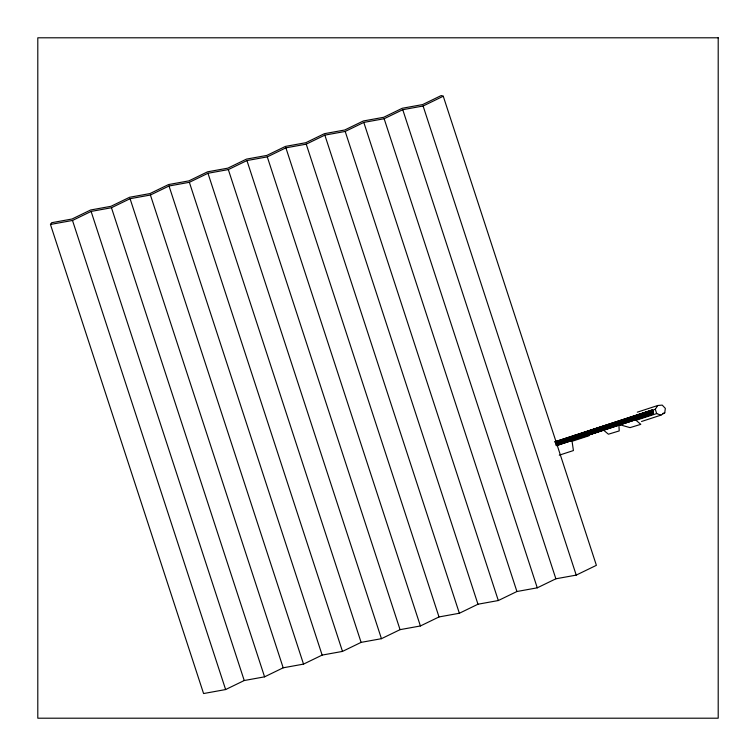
<?xml version="1.0" encoding="UTF-8"?>
<svg xmlns="http://www.w3.org/2000/svg" width="756" height="756" viewBox="0 0 756 756"><rect width="100%" height="100%" fill="white"/><g stroke="black" fill="none" stroke-linecap="round" stroke-linejoin="round"><path stroke-width="1.13" d="M617.973 425.222C617.406 426.507 615.611 420.308 617.076 422.179M641.532 421.489L660.895 415.157L664.751 412.852L665.337 408.372L662.218 405.103L657.748 405.509L637.299 412.181M555.008 442.052L655.282 409.27L657.748 405.509M50.454 224.447L51.682 222.699L72.037 219.013L90.644 209.988L110.99 206.303L129.597 197.269L149.943 193.583L168.55 184.559L188.905 180.873L207.513 171.839L227.858 168.153L246.465 159.119L266.811 155.434L285.418 146.409L305.774 142.723L324.381 133.689L344.727 130.004L363.334 120.979L383.679 117.293L402.286 108.259L422.642 104.574L441.249 95.539L443.262 96.229L596.389 565.327L576.233 575.108L555.877 578.794L537.27 587.828L516.924 591.513L498.317 600.538L477.972 604.224L459.365 613.258L439.009 616.943L420.402 625.968L400.056 629.653L381.449 638.688L361.103 642.373L342.496 651.407L322.141 655.093L303.534 664.118L283.188 667.803L264.581 676.837L244.235 680.523L225.628 689.548L203.581 693.545L50.454 224.447L72.5 220.459L91.107 211.425L111.463 207.739L130.07 198.705L150.416 195.02L169.023 185.995L189.369 182.309L207.976 173.275L228.331 169.59L246.938 160.565L267.284 156.879L285.891 147.845L306.237 144.16L324.844 135.126L345.199 131.44L363.806 122.415L384.152 118.73L402.759 109.696L423.105 106.01L443.262 96.229M555.036 441.702L652.352 409.941M554.998 441.863L652.201 410.007M555.367 442.005L651.785 410.536M556.142 442.005L651.776 410.669M555.547 442.364L651.776 410.801M555.613 442.515L652.929 410.744M555.679 442.666L652.957 410.914M555.745 442.827L652.986 411.094M555.811 443.007L653.023 411.273M555.877 443.186L653.071 411.462M555.943 443.375L653.127 411.651M556.01 443.564L653.184 411.85M556.076 443.763L653.25 412.039M556.114 443.895L653.297 412.171M556.17 444.074L652.248 412.719M556.218 444.263L652.324 412.889M557.323 444.084L652.4 413.05M556.303 444.604L652.475 413.201M556.331 444.755L652.56 413.352M556.369 444.906L652.636 413.475M556.388 445.038L652.74 413.494M556.407 445.171L652.797 413.702M556.425 445.378L653.241 413.778M556.265 445.605L653.382 413.882M556.303 445.634L652.598 414.203M589.056 435.74L572.056 441.287L573.426 450.557L559.279 455.178M637.317 419.892L656.69 413.57L660.895 415.157M662.596 413.551L664.751 412.852M600.151 427.263L612.445 423.521M635.04 419.485L640.814 424.343L630.013 427.631L619.986 424.768L618.909 425.089L619.211 430.92L608.41 434.209L603.458 430.041M636.647 415.403C634.964 414.59 637.289 420.865 637.733 418.399M594.575 429.03L595.719 432.801L595.605 431.997M559.251 444.15L559.572 444.594L558.268 441.107M575.165 435.862L574.985 435.191L576.28 439.132M655.282 409.27L656.69 413.57M423.105 106.01L576.233 575.108M402.759 109.696L555.877 578.794M384.152 118.73L537.27 587.828M363.806 122.415L516.924 591.513M345.199 131.44L498.317 600.538M324.844 135.126L477.972 604.224M306.237 144.16L459.365 613.258M285.891 147.845L439.009 616.943M267.284 156.879L420.402 625.968M246.938 160.565L400.056 629.653M228.331 169.59L381.449 638.688M207.976 173.275L361.103 642.373M189.369 182.309L342.496 651.407M169.023 185.995L322.141 655.093M150.416 195.02L303.534 664.118M130.07 198.705L283.188 667.803M111.463 207.739L264.581 676.837M91.107 211.425L244.235 680.523M72.5 220.459L225.628 689.548M718.2 37.8L37.8 37.8L37.8 718.2L718.2 718.2L718.2 37.8"/></g></svg>
